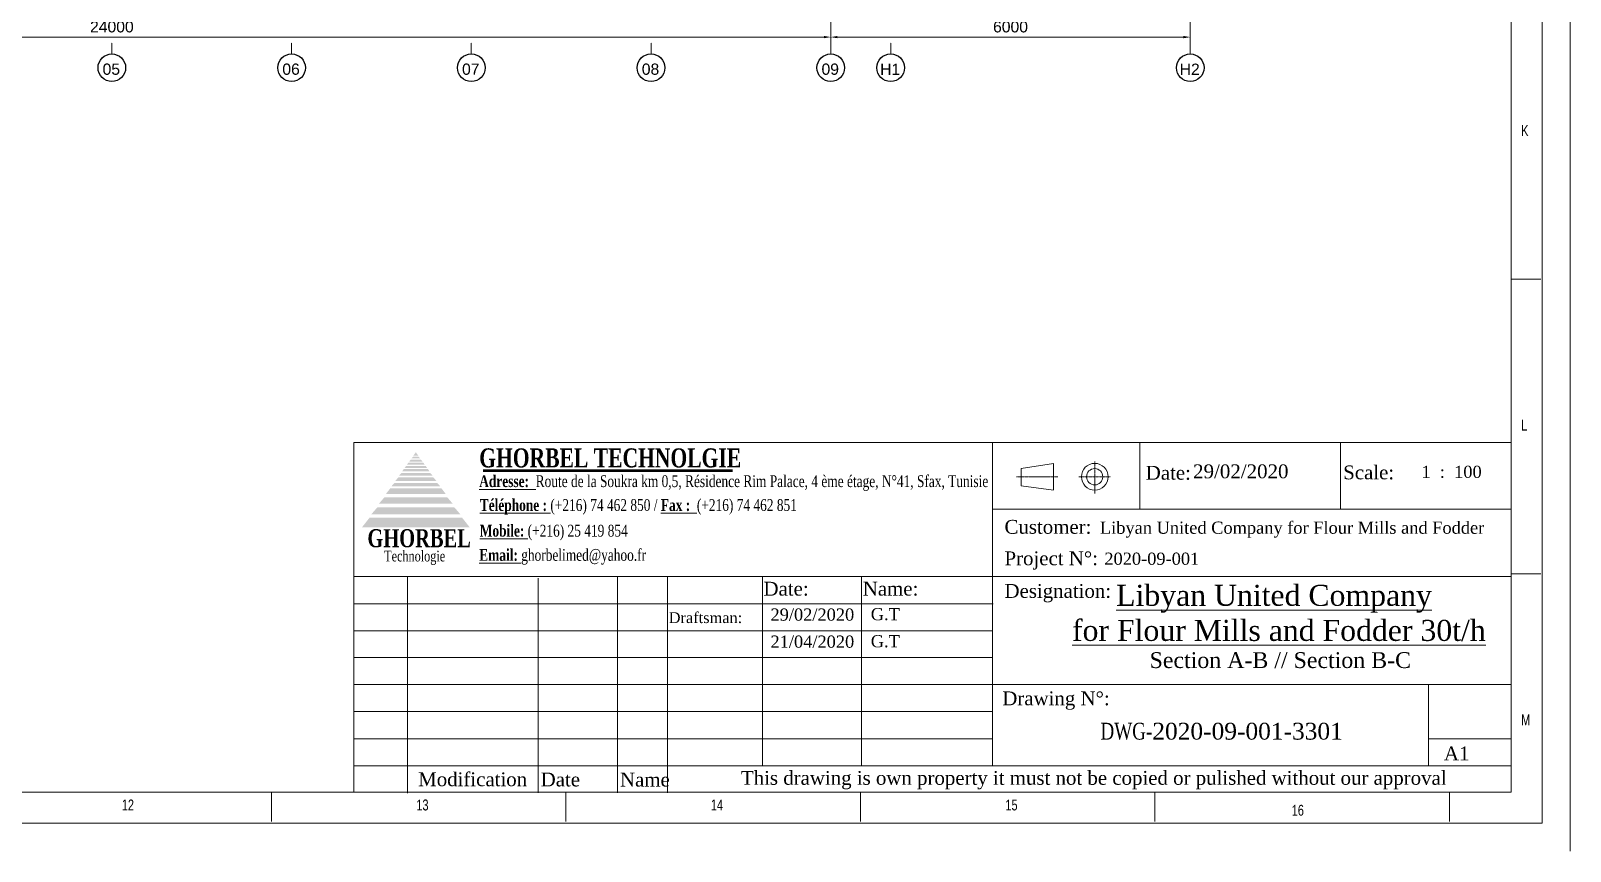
# Model space of a CAD drawing. Header units: millimetres. Extents: x 3220 to 226993, y 817 to 176024.
# Drawn here: x 201298 to 226993, y 117622 to 131312 of the extents above; entities that cross this region are included whole.
import ezdxf

# ---------------------------------------------------------------- set-up
doc = ezdxf.new("R2010")
doc.units = ezdxf.units.MM
doc.linetypes.add('CENTER', pattern=[10.16, 6.35, -1.27, 1.27, -1.27])
doc.styles.add('ARIAL_BOLD', font='arial.ttf')
doc.styles.add('SLDTEXTSTYLE0', font='TXT', dxfattribs={"width": 0.75})
doc.styles.get("Standard").update_dxf_attribs({"font": 'arial.ttf'})
doc.dimstyles.new('ECHE 75', dxfattribs={"dimscale": 75, "dimtxt": 2.5, "dimasz": 1.5, "dimexe": 1.25, "dimexo": 0.625, "dimgap": 1, "dimtad": 1, "dimdec": 0, "dimtxsty": 'ARIAL_BOLD', "dimcen": 2.5, "dimclrd": 4, "dimclre": 4, "dimclrt": 6, "dimadec": 0, "dimazin": 0, "dimtfac": 1, "dimtdec": 0, "dimtmove": 0, "dimatfit": 3, "dimfxl": 1, "dimlwd": 13, "dimlwe": 13, "dimarcsym": 0})

# ---------------------------------------------------------------- blocks, each defined once
blk = doc.blocks.new('*D578')
at = {"color": 4, "lineweight": 13, "transparency": 16777216}
for p, q in [((190651, 131464), (190651, 131113)), ((214651, 131464), (214651, 131113)), ((190763, 131207), (214538, 131207))]:
    blk.add_line(p, q, dxfattribs=at)
at = {"color": 4, "transparency": 16777216}
for points in [[(190763, 131226), (190763, 131188), (190651, 131207)], [(214538, 131226), (214538, 131188), (214651, 131207)]]:
    blk.add_solid(points, dxfattribs=at)
at = {"layer": 'Defpoints', "color": 0, "transparency": 16777216}
for p in [(190651, 131511), (214651, 131511), (214651, 131207)]:
    blk.add_point(p, dxfattribs=at)
at = {"color": 6, "transparency": 16777216, "insert": (202651, 131378), "char_height": 187.5, "attachment_point": 5, "style": 'ARIAL_BOLD'}
blk.add_mtext('24000', dxfattribs=at)
blk = doc.blocks.new('logo gt')
h = blk.add_hatch(color=252)
h.dxf.hatch_style = 1
h.paths.add_polyline_path([(428, -605), (-428, -605), (-500, -696), (500, -696)])
h.paths.add_polyline_path([(356, -509), (-356, -509), (-414, -576), (414, -576)])
h.paths.add_polyline_path([(292, -418), (-292, -418), (-342, -476), (342, -476)])
h.paths.add_polyline_path([(238, -335), (-238, -335), (-277, -386), (277, -386)])
h.paths.add_polyline_path([(198, -284), (-198, -284), (-227, -316), (227, -316)])
h.paths.add_polyline_path([(162, -232), (-162, -232), (-191, -266), (191, -266)])
h.paths.add_polyline_path([(134, -192), (-134, -192), (-155, -216), (155, -216)])
h.paths.add_polyline_path([(112, -156), (-112, -156), (-126, -176), (126, -176)])
h.paths.add_polyline_path([(91, -126), (-90, -126), (-105, -146), (105, -146)])
h.paths.add_polyline_path([(69, -96), (-69, -96), (-83, -116), (83, -116)])
h.paths.add_polyline_path([(47, -69), (-47, -69), (-62, -86), (62, -86)])
h.paths.add_polyline_path([(27, -42), (-27, -42), (-40, -56), (40, -56)])
h.paths.add_polyline_path([(0, 0), (-22, -30), (22, -30)])
at = {"color": 5, "linetype": 'Continuous', "lineweight": 18, "attachment_point": 1, "style": 'SLDTEXTSTYLE0'}
for s, insert, char_height in [('{\\fTimes New Roman|b1|i0|c0|p18;GHORBEL }', (-449, -713), 167.37), ('{\\fTimes New Roman|b0|i0|c0|p18;Technologie}', (-294, -912), 100)]:
    blk.add_mtext(s, dxfattribs=dict(at, insert=insert, char_height=char_height))
blk = doc.blocks.new('A1 E1-200')
at = {"color": 1, "linetype": 'Continuous', "lineweight": 18}
for p, q in [((0, 0), (0, 116400)), ((-1960, 1960), (-1960, 114440)), ((-162844, 1960), (-1960, 1960))]:
    blk.add_line(p, q, dxfattribs=at)
at = {"linetype": 'Continuous', "lineweight": 18}
for p, q in [((-937, 931), (-937, 115487)), ((-163879, 931), (-937, 931))]:
    blk.add_line(p, q, dxfattribs=at)
at = {"color": 1, "linetype": 'Continuous', "lineweight": 15}
blk.add_line((0, 0), (0, 114440), dxfattribs=at)
at = {"color": 5, "linetype": 'Continuous', "lineweight": 15}
for p, q in [((-1959, 19020), (-979, 19020)), ((-979, 9221), (-1959, 9221)), ((-43210, 983), (-43210, 1962)), ((-33412, 1962), (-33412, 983)), ((-23613, 983), (-23613, 1962)), ((-13815, 1962), (-13815, 983)), ((-4017, 983), (-4017, 1962))]:
    blk.add_line(p, q, dxfattribs=at)
at = {"color": 7, "linetype": 'Continuous', "lineweight": 18}
for p, q in [((-40470, 13596), (-1960, 13596)), ((-40470, 13596), (-40470, 1960)), ((-19214, 13596), (-19214, 2843)), ((-1960, 9131), (-40470, 9131)), ((-30031, 1943), (-30031, 9131)), ((-19214, 5542), (-1960, 5542)), ((-4712, 2843), (-4712, 5542)), ((-40470, 2843), (-19214, 2843)), ((-19214, 2843), (-1960, 2843))]:
    blk.add_line(p, q, dxfattribs=at)
at = {"color": 5, "linetype": 'Continuous', "lineweight": 18}
for p, q in [((-14316, 11371), (-14316, 13587)), ((-7640, 11380), (-7640, 13596)), ((-1960, 11380), (-19201, 11380)), ((-38682, 9131), (-38682, 1929)), ((-34334, 9076), (-34334, 1943)), ((-31694, 9110), (-31694, 1943)), ((-26876, 2843), (-26876, 9131)), ((-23573, 9114), (-23573, 2843)), ((-19202, 8231), (-40470, 8231)), ((-19223, 7331), (-40470, 7331)), ((-19214, 6442), (-40470, 6442)), ((-19214, 5542), (-40470, 5542)), ((-19214, 4642), (-40470, 4642)), ((-19214, 3742), (-40470, 3742))]:
    blk.add_line(p, q, dxfattribs=at)
at = {"lineweight": 18}
for p, q in [((-18265, 12724), (-17185, 12898)), ((-17185, 12899), (-17185, 12013)), ((-18265, 12150), (-18265, 12723)), ((-17185, 12011), (-18265, 12150))]:
    blk.add_line(p, q, dxfattribs=at)
at = {"color": 1, "linetype": 'CENTER', "lineweight": 9}
for p, q in [((-15818, 12960), (-15818, 11899)), ((-18421, 12456), (-17046, 12456)), ((-16345, 12454), (-15294, 12454))]:
    blk.add_line(p, q, dxfattribs=at)
at = {"color": 5, "lineweight": 53}
blk.add_line((-27866, 12645), (-36167, 12645), dxfattribs=at)
at = {"color": 5, "lineweight": 9}
blk.add_line((-4712, 3742), (-1960, 3742), dxfattribs=at)
at = {"lineweight": 18}
for centre, radius in [((-15818, 12454), 444), ((-15819, 12454), 270)]:
    blk.add_circle(centre, radius, dxfattribs=at)
at = {"xscale": 3.586409395560001, "yscale": 3.586409395560001, "zscale": 3.586409395560001}
blk.add_blockref('logo gt', (-38404, 13267), dxfattribs=at)
at = {"color": 5, "lineweight": 15, "style": 'SLDTEXTSTYLE0', "width": 0.75}
for s, p in [('K', (-1632, 23785)), ('L', (-1632, 13986)), ('M', (-1632, 4188))]:
    blk.add_text(s, height=363, dxfattribs=at).set_placement(p)
at = {"color": 5, "linetype": 'Continuous', "lineweight": 18, "insert": (-36295, 13398), "char_height": 633.59, "attachment_point": 1, "style": 'SLDTEXTSTYLE0'}
blk.add_mtext('{\\fTimes New Roman|b1|i0|c0|p18;GHORBEL TECHNOLGIE}', dxfattribs=at)
at = {"color": 1, "attachment_point": 1}
for s, width, insert, char_height in [('\\pt1837.8;{\\fTimes New Roman|b0|i0|c0|p18;Date:}', 24.32, (-14122, 12816), 459.44), ('{\\fTimes New Roman|b0|i0|c0|p18;Scale:}', 24.32, (-7552, 12828), 459.44), ('{\\fTimes New Roman|b0|i0|c0|p18;Customer:}', 96.01, (-18820, 11017), 459.44), ('{\\fTimes New Roman|b0|i0|c0|p18;Project N°:}', 9870.94, (-18820, 9971), 459.44), ('{\\fTimes New Roman|b0|i0|c0|p18;Date:}', 24.32, (-26838, 8960), 459.44), ('{\\fTimes New Roman|b0|i0|c0|p18;Name:}', 24.32, (-23536, 8961), 459.44), ('{\\fTimes New Roman|b0|i0|c0|p18;Designation:}', 24.32, (-18820, 8886), 459.44), ('{\\fTimes New Roman|b0|i0|c0|p18;Draftsman:}', 24.32, (-29991, 7948), 359.93), ('{\\fTimes New Roman|b0|i0|c0|p18;Drawing N°:}', 10731.67, (-18893, 5313), 459.44), ('{\\fTimes New Roman|b0|i0|c0|p18;A1}', 24.32, (-4201, 3481), 459.44), ('{\\fTimes New Roman|b0|i0|c0|p18;Modification}', 24.32, (-38325, 2622), 459.44), ('{\\fTimes New Roman|b0|i0|c0|p18;Date}', 24.32, (-34251, 2615), 459.44), ('{\\fTimes New Roman|b0|i0|c0|p18;Name}', 24.32, (-31612, 2610), 459.44), ('{\\fTimes New Roman|b0|i0|c0|p18;This drawing is own property it must not be copied or pulished without our approval}', 31491.6, (-27588, 2668), 459.445)]:
    blk.add_mtext_dynamic_manual_height_columns(s, width=width, gutter_width=17.5, heights=[0], dxfattribs=dict(at, insert=insert, char_height=char_height))
at = {"color": 0, "linetype": 'Continuous', "lineweight": 18, "attachment_point": 1, "style": 'SLDTEXTSTYLE0'}
for s, insert, char_height in [('{\\fTimes New Roman|b1|i0|c0|p18;\\LAdresse:\\fTimes New Roman|b0|i0|c0|p18;\\l  Route de la Soukra km 0,5, Résidence Rim Palace, 4 ème étage, N°41, Sfax, Tunisie }', (-36295, 12503), 392.825), ('{\\fTimes New Roman|b1|i0|c0|p18;\\LTéléphone :\\fTimes New Roman|b0|i0|c0|p18;\\l (+216) 74 462 850 /\\fTimes New Roman|b1|i0|c0|p18;\\L Fax : \\fTimes New Roman|b0|i0|c0|p18;\\l (+216) 74 462 851 }', (-36277, 11709), 392.825), ('{\\fTimes New Roman|b1|i0|c0|p18;\\LMobile:\\fTimes New Roman|b0|i0|c0|p18;\\l (+216) 25 419 854}', (-36277, 10856), 392.83), ('{\\fTimes New Roman|b1|i0|c0|p18;\\LEmail:\\fTimes New Roman|b0|i0|c0|p18;\\l ghorbelimed@yahoo.fr}', (-36295, 10050), 392.83)]:
    blk.add_mtext(s, dxfattribs=dict(at, insert=insert, char_height=char_height))
at = {"color": 5, "linetype": 'Continuous', "lineweight": 15, "char_height": 362.9, "attachment_point": 1, "style": 'SLDTEXTSTYLE0'}
for s, insert in [('12', (-48185, 1719)), ('13', (-38386, 1719)), ('14', (-28588, 1719)), ('15', (-18790, 1719)), ('16', (-9264, 1543))]:
    blk.add_mtext(s, dxfattribs=dict(at, insert=insert))
blk = doc.blocks.new('*D624')
at = {"color": 4, "lineweight": 13, "transparency": 16777216}
for p, q in [((214651, 131464), (214651, 131113)), ((220651, 131464), (220651, 131113)), ((214763, 131207), (220538, 131207))]:
    blk.add_line(p, q, dxfattribs=at)
at = {"color": 4, "transparency": 16777216}
for points in [[(214763, 131226), (214763, 131188), (214651, 131207)], [(220538, 131226), (220538, 131188), (220651, 131207)]]:
    blk.add_solid(points, dxfattribs=at)
at = {"layer": 'Defpoints', "color": 0, "transparency": 16777216}
for p in [(214651, 131511), (220651, 131511), (220651, 131207)]:
    blk.add_point(p, dxfattribs=at)
at = {"color": 6, "transparency": 16777216, "insert": (217651, 131378), "char_height": 187.5, "attachment_point": 5, "style": 'ARIAL_BOLD'}
blk.add_mtext('6000', dxfattribs=at)

msp = doc.modelspace()

# ---------------------------------------------------------------- linework, layer by layer
at = {"color": 1, "linetype": 'CENTER', "lineweight": 9}
for p, q in [((202650.8, 130925.7), (202650.8, 131113.2)), ((205650.8, 130925.7), (205650.8, 131113.2)), ((208650.8, 130925.7), (208650.8, 131113.2)), ((211650.8, 130925.7), (211650.8, 131113.2)), ((214650.8, 130925.7), (214650.8, 131113.2)), ((215650.8, 130925.7), (215650.8, 131113.2)), ((220650.8, 130925.7), (220650.8, 131113.2))]:
    msp.add_line(p, q, dxfattribs=at)
at = {"color": 5}
for centre in [(202650.8, 130695.2), (205650.8, 130695.2), (208650.8, 130695.2), (211650.8, 130695.2), (214650.8, 130695.2), (215650.8, 130695.2), (220650.8, 130695.2)]:
    msp.add_circle(centre, 230.5, dxfattribs=at)

# ---------------------------------------------------------------- block references
at = {"xscale": 0.5017310599597968, "yscale": 0.5017310599597968, "zscale": 0.5017310599597968}
msp.add_blockref('A1 E1-200', (226993.4, 117622.2), dxfattribs=at)

# ---------------------------------------------------------------- texts
at = {"char_height": 187.5, "attachment_point": 5, "style": 'ARIAL_BOLD'}
for s, insert in [('05', (202642, 130670.6)), ('06', (205642, 130670.6)), ('07', (208642, 130670.6)), ('08', (211642, 130670.6))]:
    msp.add_mtext(s, dxfattribs=dict(at, insert=insert))
at = {"char_height": 187.5, "width": 505.4, "attachment_point": 5, "style": 'ARIAL_BOLD'}
for s, insert in [('09', (214642, 130670.6)), ('H1', (215642, 130670.6)), ('H2', (220642, 130670.6))]:
    msp.add_mtext(s, dxfattribs=dict(at, insert=insert))
at = {"attachment_point": 1}
for s, width, insert, char_height in [('{\\fTimes New Roman|b0|i0|c0|p18;29/02/2020}', 24.32, (220698.8, 124076.4), 231.391), ('{\\fTimes New Roman|b0|i0|c0|p18;1  :  100}', 9603.085, (224510.6, 124054.2), 203.083), ('{\\fTimes New Roman|b0|i0|c0|p18;Libyan United Company for Flour Mills and Fodder }', 28361.475, (219143.7, 123122.3), 203.083), ('{\\fTimes New Roman|b0|i0|c0|p18;2020-09-001}', 22230.922, (219217.1, 122604.5), 203.083), ('{\\fTimes New Roman|b0|i0|c0|p18;29/02/2020}', 24.32, (213644.9, 121672.1), 203.083), ('{\\fTimes New Roman|b0|i0|c0|p18;G.T}', 24.32, (215318.1, 121679), 203.083), ('{\\fTimes New Roman|b0|i0|c0|p18;21/04/2020}', 24.32, (213644.9, 121220.7), 203.083), ('{\\fTimes New Roman|b0|i0|c0|p18;G.T}', 24.32, (215318.1, 121227.5), 203.083)]:
    msp.add_mtext_dynamic_manual_height_columns(s, width=width, gutter_width=17.5, heights=[0], dxfattribs=dict(at, insert=insert, char_height=char_height))
at = {"linetype": 'Continuous', "lineweight": 18, "insert": (218313.6, 122067.3), "char_height": 350.949, "width": 7340.167, "attachment_point": 1, "style": 'SLDTEXTSTYLE0'}
msp.add_mtext('\\pi1100.6;{\\fTimes New Roman|b0|i0|c0|p18;\\W1;\\LLibyan United Company\\P\\pi231.57; for Flour Mills and Fodder 30t/h}', dxfattribs=at)
at = {"color": 6, "insert": (219972.2, 120943), "char_height": 264.007, "attachment_point": 1}
msp.add_mtext_dynamic_manual_height_columns('{\\fTimes New Roman|b0|i0|c0|p18;Section A-B // Section B-C }', width=28361.475, gutter_width=17.5, heights=[0], dxfattribs=at)
at = {"color": 0, "linetype": 'Continuous', "lineweight": 18, "insert": (219152.5, 119765), "char_height": 280.759, "width": 4280.093, "attachment_point": 1, "style": 'SLDTEXTSTYLE0'}
msp.add_mtext('{\\fTimes New Roman|b0|i0|c0|p18;DWG-\\W1;\\C256;2020-09-001-3301}', dxfattribs=at)

# ---------------------------------------------------------------- dimensions: what is measured, and where the dimension line sits
for base, p1, p2, picture, middle in [((214650.8, 131207), (190650.8, 131511), (214650.8, 131511), '*D578', (202650.8, 131377.7)), ((220650.8, 131207), (214650.8, 131511), (220650.8, 131511), '*D624', (217650.8, 131377.7))]:
    dim = msp.add_linear_dim(base=base, p1=p1, p2=p2, dimstyle='ECHE 75')
    dim.commit()
    dim.dimension.update_dxf_attribs({"geometry": picture, "text_midpoint": middle})

doc.saveas('drawing.dxf')
